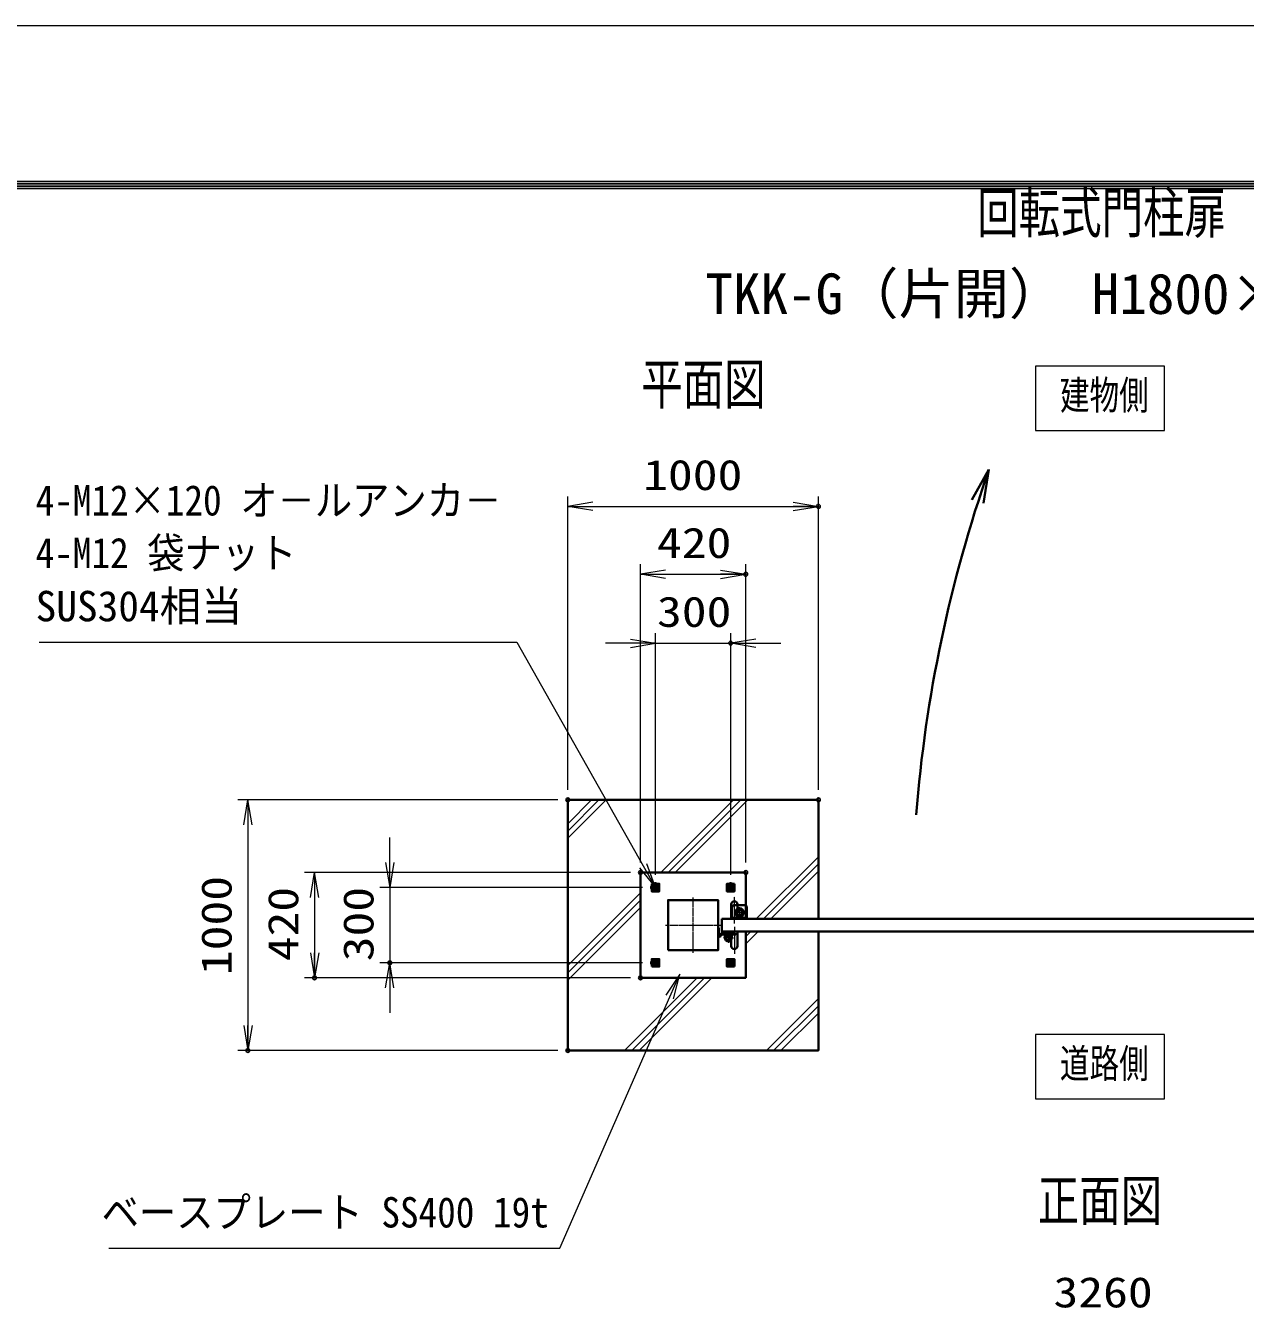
# Model space of a CAD drawing. Units: millimetres at full size. Extents: x -11880 to 11880, y -8400 to 8400.
# Drawn here: x -1384 to 3482, y 3271 to 8400 of the extents above; entities that cross this region are included whole.
import ezdxf
from ezdxf.enums import TextEntityAlignment as Align

# ---------------------------------------------------------------- set-up
doc = ezdxf.new("R2010")
doc.units = ezdxf.units.MM
doc.header["$LTSCALE"] = 30
doc.header["$PDMODE"] = 32
doc.header["$PDSIZE"] = 15
for name, pattern in [('DASHED', [7.5, 6, -1.5]), ('USER1', [9, 6, -0.75, 1.5, -0.75]), ('USER2', [18, 12, -1.5, 3, -1.5])]:
    doc.linetypes.add(name, pattern=pattern)
for name, color, linetype, lineweight in [('0-0_D-TTL', 7, 'Continuous', 18), ('0-1_外形線', 7, 'Continuous', 35), ('0-2_0', 7, 'Continuous', 18), ('0-3_寸法線', 4, 'Continuous', 18), ('0-5_細線', 2, 'Continuous', 35), ('0-6_隠れ線', 140, 'DASHED', 18), ('0-7_軸線', 200, 'USER2', 15), ('0-E_AM_0N', 7, 'Continuous', 50), ('0-F_AM_7N', 6, 'USER1', 18), ('1-1_ハッチング', 253, 'Continuous', 13), ('1-5_AM_4N', 4, 'Continuous', 25)]:
    doc.layers.add(name, color=color, linetype=linetype, lineweight=lineweight)
for name, color, linetype in [('0-4_Defpoints', 7, 'Continuous'), ('0-9_文字3', 254, 'Continuous'), ('0-C_文字', 254, 'Continuous')]:
    doc.layers.add(name, color=color, linetype=linetype)
doc.styles.add('ＭＳ ゴシック', font='')
doc.styles.get('ＭＳ ゴシック').set_extended_font_data('MS Gothic')

# ---------------------------------------------------------------- blocks, each defined once
blk = doc.blocks.new('A$C4093506B')
at = {"layer": '0-1_外形線'}
for p, q in [((-373.3, 0), (376.7, 0)), ((-373.3, -1755), (-373.3, 0)), ((376.7, -1755), (376.7, 0))]:
    blk.add_line(p, q, dxfattribs=at)
blk.add_arc((1.7, -1755), 375, 180, 0, dxfattribs=at)
at = {"layer": '0-7_軸線', "linetype": 'USER1'}
blk.add_line((1.7, 532.5), (1.7, -2662.5), dxfattribs=at)
blk = doc.blocks.new('A$C031A601E')
at = {"layer": '0-1_外形線'}
for p, q in [((-914.7, 739.2), (-914.7, -610.8)), ((-614.7, -910.8), (585.3, -910.8))]:
    blk.add_line(p, q, dxfattribs=at)
blk.add_lwpolyline([(885.3, -610.8), (885.3, 739.2), (-914.7, 739.2)], dxfattribs=at)
for centre, start, end in [((-614.7, -610.8), 180, 270), ((585.3, -610.8), 270, 0)]:
    blk.add_arc(centre, 300, start, end, dxfattribs=at)
at = {"layer": '0-5_細線'}
blk.add_circle((-14.7, -10.8), 525, dxfattribs=at)
at = {"layer": '0-6_隠れ線', "linetype": 'Continuous'}
blk.add_line((-914.7, 589.2), (885.3, 589.2), dxfattribs=at)
at = {"layer": '0-6_隠れ線'}
for radius in [420, 315, 285]:
    blk.add_circle((-14.7, -10.8), radius, dxfattribs=at)
at = {"layer": '0-7_軸線'}
for q in [(-14.7, 645.4), (-670.9, -10.8), (641.6, -10.8), (-14.7, -667.1)]:
    blk.add_line((-14.7, -10.8), q, dxfattribs=at)
blk = doc.blocks.new('_Open')
at = {"layer": '0-2_0', "color": 4}
blk.add_line((-30, 5), (0, 0), dxfattribs=at)
blk.add_lwpolyline([(-30, -5), (0, 0), (-30, 0)], dxfattribs=at)
blk = doc.blocks.new('S256')
at = {"layer": '0-3_寸法線'}
for points in [[(8118086.9, 80416200.5), (8172053.3, 80416200.5), (8185212.5, 80446281.8), (8186414.8, 80449030.3)], [(8185670.5, 80446081.4), (8186414.8, 80449030.3), (8184754.4, 80446482.2)]]:
    blk.add_lwpolyline(points, dxfattribs=at)
at = {"layer": '0-3_寸法線', "color": 254, "style": 'ＭＳ ゴシック', "width": 0.9}
blk.add_text('ベースプレート SS400 19t', height=3637, dxfattribs=at).set_placement((8117222.9, 80417601.1), align=Align.BOTTOM_LEFT)
blk = doc.blocks.new('S257')
at = {"layer": '0-3_寸法線'}
for points in [[(8109749.4, 80488760.8), (8166912.6, 80488760.8), (8182034.7, 80461982.2), (8183509.9, 80459369.9)], [(8181599.3, 80461736.3), (8183509.9, 80459369.9), (8182470.1, 80462228)]]:
    blk.add_lwpolyline(points, dxfattribs=at)
at = {"layer": '0-3_寸法線', "color": 254, "style": 'ＭＳ ゴシック', "width": 0.9}
for s, p in [('4-M12×120 オ－ルアンカ－', (8109317.4, 80502823)), ('4-M12 袋ナット', (8109317.4, 80496523))]:
    blk.add_text(s, height=3637, dxfattribs=at).set_placement(p, align=Align.BOTTOM_LEFT)
at = {"layer": '0-3_寸法線', "color": 254, "style": 'ＭＳ ゴシック'}
blk.add_text('SUS304相当', height=3637, dxfattribs=at).set_placement((8109317.4, 80490161.4), align=Align.BOTTOM_LEFT)
blk = doc.blocks.new('U273')
at = {"layer": '0-E_AM_0N'}
blk.add_lwpolyline([(4230, 4344.1), (4500, 4188.2), (4770, 4344.1), (4770, 4655.9), (4500, 4811.8), (4230, 4655.9)], close=True, dxfattribs=at)
for radius in [270, 151.6]:
    blk.add_circle((4500, 4500), radius, dxfattribs=at)
at = {"layer": '0-F_AM_7N'}
for p, q in [((4500, 4842.9), (4500, 4157.1)), ((4157.1, 4500), (4842.9, 4500))]:
    blk.add_line(p, q, dxfattribs=at)
at = {"layer": '1-5_AM_4N'}
blk.add_arc((4500, 4500), 180, 260, 170, dxfattribs=at)
blk = doc.blocks.new('U274')
at = {"layer": '0-E_AM_0N'}
blk.add_lwpolyline([(-4230, 4344.1), (-4500, 4188.2), (-4770, 4344.1), (-4770, 4655.9), (-4500, 4811.8), (-4230, 4655.9)], close=True, dxfattribs=at)
for radius in [270, 151.6]:
    blk.add_circle((-4500, 4500), radius, dxfattribs=at)
at = {"layer": '0-F_AM_7N'}
for p, q in [((-4500, 4842.9), (-4500, 4157.1)), ((-4157.1, 4500), (-4842.9, 4500))]:
    blk.add_line(p, q, dxfattribs=at)
at = {"layer": '1-5_AM_4N'}
blk.add_arc((-4500, 4500), 180, 10, 280, dxfattribs=at)
blk = doc.blocks.new('U275')
at = {"layer": '0-E_AM_0N'}
blk.add_lwpolyline([(4230, -4344.1), (4500, -4188.2), (4770, -4344.1), (4770, -4655.9), (4500, -4811.8), (4230, -4655.9)], close=True, dxfattribs=at)
for radius in [270, 151.6]:
    blk.add_circle((4500, -4500), radius, dxfattribs=at)
at = {"layer": '0-F_AM_7N'}
for p, q in [((4157.1, -4500), (4842.9, -4500)), ((4500, -4842.9), (4500, -4157.1))]:
    blk.add_line(p, q, dxfattribs=at)
at = {"layer": '1-5_AM_4N'}
blk.add_arc((4500, -4500), 180, 190, 100, dxfattribs=at)
blk = doc.blocks.new('U276')
at = {"layer": '0-E_AM_0N'}
blk.add_lwpolyline([(-4230, -4344.1), (-4500, -4188.2), (-4770, -4344.1), (-4770, -4655.9), (-4500, -4811.8), (-4230, -4655.9)], close=True, dxfattribs=at)
for radius in [270, 151.6]:
    blk.add_circle((-4500, -4500), radius, dxfattribs=at)
at = {"layer": '0-F_AM_7N'}
for p, q in [((-4157.1, -4500), (-4842.9, -4500)), ((-4500, -4842.9), (-4500, -4157.1))]:
    blk.add_line(p, q, dxfattribs=at)
at = {"layer": '1-5_AM_4N'}
blk.add_arc((-4500, -4500), 180, 80, 350, dxfattribs=at)
blk = doc.blocks.new('A$C67A600EB')
at = {"layer": '0-1_外形線'}
blk.add_lwpolyline([(6300, 750), (6300, 6300), (-6300, 6300), (-6300, -6300), (6300, -6300), (6300, -750)], dxfattribs=at)
for points in [[(-4950, 4950), (-4050, 4950), (-4050, 4050), (-4950, 4050)], [(4950, 4950), (4050, 4950), (4050, 4050), (4950, 4050)], [(-3000, -3000), (3000, -3000), (3000, 3000), (-3000, 3000)], [(-4950, -4950), (-4050, -4950), (-4050, -4050), (-4950, -4050)], [(4950, -4950), (4050, -4950), (4050, -4050), (4950, -4050)]]:
    blk.add_lwpolyline(points, close=True, dxfattribs=at)
at = {"layer": '0-5_細線'}
for p, q in [((3000, -1200), (3000, -300)), ((3000, -300), (3090, -300)), ((3090, -300), (3090, -1044.1)), ((4980, -1020), (3180, -1020)), ((3335.9, -1110), (4980, -1110)), ((3480, -750), (3480, -870)), ((3480, -750), (4980, -750)), ((3480, -870), (4980, -870)), ((3810, -1530), (3810, -1200)), ((3810, -1200), (4650, -1200)), ((3855, -870), (3855, -1020)), ((3855, -1020), (4605, -1020)), ((4028.8, -1350), (4431.2, -1350)), ((4050, -1200), (4050, -1020)), ((4410, -1200), (4410, -1020)), ((4605, -1020), (4605, -870)), ((4650, -1200), (4650, -1530)), ((4980, -870), (4980, -750)), ((4980, -1020), (5129.9, -1057)), ((5106.6, -1143.9), (4980, -1110)), ((5129.9, -1057), (5106.6, -1143.9))]:
    blk.add_line(p, q, dxfattribs=at)
blk.add_circle((3180, -1200), 180, dxfattribs=at)
blk.add_circle((3180, -1200), 180, dxfattribs=at)
for radius, start, end in [(420, 180, 0), (270, 138.18969, 41.81031)]:
    blk.add_arc((4230, -1530), radius, start, end, dxfattribs=at)
at = {"layer": '0-6_隠れ線'}
for centre in [(-4500, 4500), (4500, 4500), (-4500, -4500), (4500, -4500)]:
    blk.add_circle(centre, 300, dxfattribs=at)
at = {"layer": '0-7_軸線'}
for p, q in [((0, -3300), (0, 3300)), ((-3300, 0), (3300, 0)), ((3180, -1200), (2910.5, -1200)), ((3180, -1200), (3180, -930.5)), ((3180, -1200), (3180, -1469.5)), ((3180, -1200), (3449.5, -1200)), ((4230, -1530), (3633.6, -1530)), ((4230, -1530), (4230, -933.6)), ((4230, -1530), (4230, -2126.4)), ((4230, -1530), (4826.4, -1530))]:
    blk.add_line(p, q, dxfattribs=at)
at = {"layer": '0-E_AM_0N'}
for name in ['U274', 'U273', 'U276', 'U275']:
    blk.add_blockref(name, (0, 0), dxfattribs=at)

msp = doc.modelspace()

# ---------------------------------------------------------------- linework, layer by layer
at = {"layer": '0-0_D-TTL'}
for points in [[(-11880, -8400), (11880, -8400), (11880, 8400), (-11880, 8400)], [(-11211.69, 7779.43), (11020.88, 7779.43), (11020.88, -7777.71), (-11211.69, -7777.71)], [(-11204.62, 7772.36), (11013.81, 7772.36), (11013.81, -7770.64), (-11204.62, -7770.64)], [(-11197.55, 7765.29), (11006.74, 7765.29), (11006.74, -7763.57), (-11197.55, -7763.57)], [(-11190.47, 7758.21), (10999.67, 7758.21), (10999.67, -7756.5), (-11190.47, -7756.5)], [(-11183.4, 7751.14), (10992.6, 7751.14), (10992.6, -7749.43), (-11183.4, -7749.43)]]:
    msp.add_lwpolyline(points, close=True, dxfattribs=at)
at = {"layer": '0-1_外形線'}
msp.add_lwpolyline([(1778.88, 4786.26), (1778.88, 4311.26), (778.88, 4311.26), (778.88, 5311.26), (1778.88, 5311.26), (1778.88, 4836.26)], dxfattribs=at)
msp.add_lwpolyline([(1393.88, 4836.26), (4393.88, 4836.26), (4393.88, 4786.26), (1393.88, 4786.26)], close=True, dxfattribs=at)
msp.add_circle((1463.88, 4861.26), 12.5, dxfattribs=at)
at = {"layer": '0-3_寸法線'}
for p, q in [((778.88, 5351.26), (778.88, 6522.2)), ((1778.88, 5351.26), (1778.88, 6522.2)), ((778.88, 6482.2), (1778.88, 6482.2)), ((1068.88, 5061.26), (1068.88, 6251.26)), ((1068.88, 6211.26), (1488.88, 6211.26)), ((1488.88, 5061.26), (1488.88, 6251.26)), ((1128.88, 5012.69), (1128.88, 5976.35)), ((1428.88, 5012.69), (1428.88, 5976.35)), ((1028.88, 5936.35), (928.88, 5936.35)), ((1128.88, 5936.35), (1428.88, 5936.35)), ((1528.88, 5936.35), (1628.88, 5936.35)), ((738.88, 5311.26), (-537.34, 5311.26)), ((-497.34, 5311.26), (-497.34, 4311.26)), ((68.82, 5061.26), (68.82, 5161.26)), ((1028.88, 5021.26), (-271.18, 5021.26)), ((-231.18, 5021.26), (-231.18, 4601.26)), ((1077.45, 4961.26), (28.82, 4961.26)), ((68.82, 4961.26), (68.82, 4661.26)), ((1077.45, 4661.26), (28.82, 4661.26)), ((1028.88, 4601.26), (-271.18, 4601.26)), ((68.82, 4561.26), (68.82, 4461.26)), ((738.88, 4311.26), (-537.34, 4311.26))]:
    msp.add_line(p, q, dxfattribs=at)
for points in [[(2645, 6785), (3160.27, 6785), (3160.27, 7042.08), (2645, 7042.08)], [(2645, 4118.25), (3160.27, 4118.25), (3160.27, 4375.33), (2645, 4375.33)]]:
    msp.add_lwpolyline(points, close=True, dxfattribs=at)
at = {"layer": '0-4_Defpoints'}
for p in [(1778.88, 6482.2), (1488.88, 6211.26), (1428.88, 5936.35), (778.88, 5311.26), (778.88, 5311.26), (1778.88, 5311.26), (1068.88, 5021.26), (1068.88, 5021.26), (1488.88, 5021.26), (1128.88, 4972.69), (1428.88, 4972.69), (1117.45, 4961.26), (68.82, 4661.26), (1117.45, 4661.26), (-231.18, 4601.26), (1068.88, 4601.26), (-497.34, 4311.26), (778.88, 4311.26)]:
    msp.add_point(p, dxfattribs=at)
at = {"layer": '0-5_細線'}
for q in [(2391.63, 6507.96), (2438.29, 6494.46)]:
    msp.add_line((2459.33, 6629.14), q, dxfattribs=at)
msp.add_arc((7607.92, 4825.73), 5455.3, 160.69606, 175.52715, dxfattribs=at)
at = {"layer": '0-7_軸線'}
for p, q in [((1463.88, 4861.26), (1463.88, 4875.01)), ((1471.88, 4861.26), (1458.13, 4861.26)), ((1463.88, 4861.26), (1463.88, 4847.51)), ((1471.88, 4861.26), (1485.63, 4861.26))]:
    msp.add_line(p, q, dxfattribs=at)
at = {"layer": '1-1_ハッチング'}
for p, q in [((778.88, 5215.91), (874.23, 5311.26)), ((778.88, 5186.91), (903.23, 5311.26)), ((778.88, 5157.91), (932.23, 5311.26)), ((1149.91, 5021.26), (1439.91, 5311.26)), ((1178.91, 5021.26), (1468.91, 5311.26)), ((1207.91, 5021.26), (1497.91, 5311.26)), ((1530.6, 4836.26), (1778.88, 5084.54)), ((1559.6, 4836.26), (1778.88, 5055.54)), ((1588.6, 4836.26), (1778.88, 5026.54)), ((778.88, 4650.23), (1068.88, 4940.23)), ((778.88, 4621.23), (1068.88, 4911.23)), ((778.88, 4592.23), (1068.88, 4882.23)), ((1488.88, 4765.54), (1509.6, 4786.26)), ((1488.88, 4736.54), (1538.6, 4786.26)), ((1005.6, 4311.26), (1295.6, 4601.26)), ((1034.6, 4311.26), (1324.6, 4601.26)), ((1063.6, 4311.26), (1353.6, 4601.26)), ((1571.29, 4311.26), (1778.88, 4518.85)), ((1600.29, 4311.26), (1778.88, 4489.85)), ((1629.29, 4311.26), (1778.88, 4460.85))]:
    msp.add_line(p, q, dxfattribs=at)

# ---------------------------------------------------------------- block references
at = {"layer": '0-1_外形線', "xscale": 0.03333333, "yscale": 0.03333333}
for name, p in [('A$C67A600EB', (1278.88, 4811.26)), ('A$C4093506B', (1443.82, 4786.26))]:
    msp.add_blockref(name, p, dxfattribs=at)
at = {"layer": '0-1_外形線', "yscale": 0.03333333, "rotation": 180}
for name, p, xscale in [('A$C4093506B', (1443.82, 4836.26), -0.03333333), ('A$C031A601E', (1463.39, 4860.9), 0.03333333)]:
    msp.add_blockref(name, p, dxfattribs=dict(at, xscale=xscale))
at = {"layer": '0-3_寸法線'}
for name, p, xscale, yscale in [('S257', (-271654.79, -2677017.73), 0.03333333, 0.03333333), ('_Open', (1778.88, 6482.2), 3.333333, 3.333333), ('_Open', (1488.88, 6211.26), 3.333333, 3.333333), ('_Open', (1128.88, 5936.35), 3.333333, 3.333333), ('S256', (-271654.79, -2677017.73), 0.03333333, 0.03333333)]:
    msp.add_blockref(name, p, dxfattribs=dict(at, xscale=xscale, yscale=yscale))
at = {"layer": '0-3_寸法線', "xscale": 3.333333, "yscale": 3.333333}
for p, rotation in [((778.88, 6482.2), 180), ((1068.88, 6211.26), 180), ((1428.88, 5936.35), 180), ((-497.34, 5311.26), 90), ((68.82, 4961.26), 270), ((-231.18, 5021.26), 90), ((-231.18, 4601.26), 270), ((68.82, 4661.26), 90), ((-497.34, 4311.26), 270)]:
    msp.add_blockref('_Open', p, dxfattribs=dict(at, rotation=rotation))

# ---------------------------------------------------------------- texts
at = {"layer": '0-1_外形線', "style": 'ＭＳ ゴシック', "width": 0.75}
for s, p in [('建物側', (2742.59, 6833.72)), ('道路側', (2742.59, 4166.97))]:
    msp.add_text(s, height=115.5, dxfattribs=at).set_placement(p, align=Align.BOTTOM_LEFT)
at = {"layer": '0-3_寸法線', "color": 254, "style": 'ＭＳ ゴシック', "width": 1.2}
for s, p in [('1000', (1079.68, 6510.88)), ('420', (1134.88, 6239.95)), ('300', (1134.88, 5965.03)), ('3260', (2716.88, 3249.89))]:
    msp.add_text(s, height=121.2, dxfattribs=at).set_placement(p, align=Align.BOTTOM_LEFT)
for s, p in [('1000', (-526.03, 4612.06)), ('420', (-259.86, 4667.26)), ('300', (40.14, 4667.26))]:
    msp.add_text(s, height=121.2, rotation=90, dxfattribs=at).set_placement(p, align=Align.BOTTOM_LEFT)
at = {"layer": '0-9_文字3', "style": 'ＭＳ ゴシック', "width": 0.75}
msp.add_text('回転式門柱扉', height=161.7, dxfattribs=at).set_placement((2412.61, 7524.45), align=Align.BOTTOM_LEFT)
at = {"layer": '0-9_文字3', "style": 'ＭＳ ゴシック'}
msp.add_text('TKK-G（片開） H1800×W3000', height=161.6, dxfattribs=at).set_placement((1328.19, 7201.48), align=Align.BOTTOM_LEFT)
at = {"layer": '0-C_文字', "style": 'ＭＳ ゴシック', "width": 0.75}
for s, p in [('平面図', (1071.9, 6840.82)), ('正面図', (2653.93, 3583.73))]:
    msp.add_text(s, height=161.7, dxfattribs=at).set_placement(p, align=Align.BOTTOM_LEFT)

doc.saveas('drawing.dxf')
